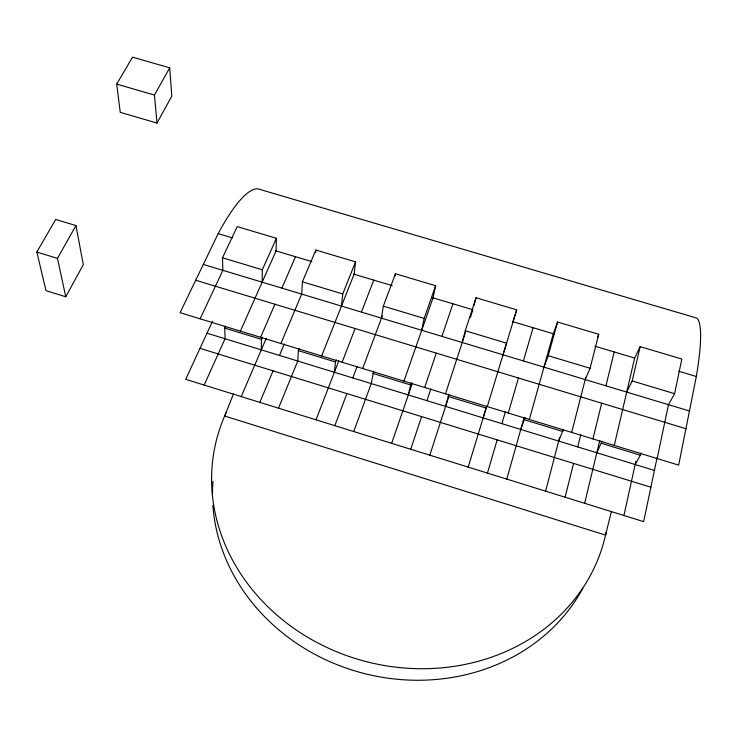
<?xml version="1.0" encoding="UTF-8"?>
<svg xmlns="http://www.w3.org/2000/svg" width="737" height="737" viewBox="0 0 737 737"><rect width="100%" height="100%" fill="white"/><g stroke="black" fill="none" stroke-linecap="round" stroke-linejoin="round"><path stroke-width="1.11" d="M261.294 349.863L261.432 339.324L262.335 337.242M262.169 282.179L262.326 269.77L276.421 238.3L237.222 226.618L222.482 257.793L222.878 270.332L200.114 318.817M276.421 238.3L276.071 250.93L240.382 331.125M299.222 348.527L298.365 350.619L297.748 361.047L278.512 408.169M321.654 355.98L354.092 274.238L355.547 261.865L315.86 250.046L302.419 281.82L301.691 294.091L280.898 343.516M315.703 252.321L315.86 250.046M334.395 372.286L335.501 361.978L336.321 359.868M341.461 306.085L342.751 293.943L355.547 261.865M373.631 371.273L371.255 383.59L353.723 431.541M381.462 318.144L383.341 306.141L395.465 273.749L435.622 285.716L433.052 297.831L403.95 381.14M395.096 275.979L395.465 273.749M696.327 376.496L678.676 465.139L180.077 312.691L218.161 233.62A167.483 35.984 -72.8 0 1 257.637 188.764L696.695 318.052A173.075 24.395 -73.1 0 1 696.327 376.496L678.703 371.227M408.326 394.958L411.154 382.743M421.721 330.277L424.171 318.412L435.622 285.716M657.137 458.552L668.477 404.677L674.604 393.678L681.826 359.039L640.158 346.63L634.649 358.071L614.271 445.443M657.072 457.834L643.641 521.63L185.687 379.325L212.514 321.295M635.165 464.531L640.342 455.226L640.822 453.034M623.917 515.504L635.884 461.27M626.717 392.093L632.208 380.937L640.158 346.63M596.813 452.767L601.982 441.159M584.634 503.297L599.771 440.505M592.935 438.92L601.678 403.203M605.934 385.82L614.216 351.964M611.48 511.202L605.556 535.108L224.656 416.027L233.546 393.77M565.086 497.226L573.579 463.407M577.725 446.917L580.793 434.701M571.672 432.426L585.768 377.399M585.206 379.573L590.079 368.279L598.748 334.294L557.596 322.041L553.275 333.75L529.35 419.482M445.599 406.391L448.888 394.277M462.219 342.493L465.268 330.766L476.038 297.748L516.692 309.853L487.286 406.621M545.592 491.164L559.558 437.76M558.692 441.076L563.372 429.358M474.029 305.376L476.038 297.748M543.961 367.137L548.217 355.695L557.596 322.041M520.773 429.45L525.002 417.547M506.77 479.105L524.173 417.391M508.281 413.042L518.47 378.007M523.427 360.946L533.091 327.725M487.443 473.099L497.162 439.869M501.906 423.664L505.407 411.661M468.179 467.111L486.835 405.875M512.961 321.71L516.692 309.853M483.076 417.888L486.171 408.068L448.179 396.451M502.966 354.773L506.614 343.193L465.268 330.766M429.809 455.19L448.382 397.777M445.489 393.844L465.416 332.663M470.399 317.38L472.887 309.733L431.9 297.49M410.702 449.248L421.61 416.598M426.935 400.67L430.878 388.869M424.687 387.478L436.286 353.115M441.933 336.376L452.942 303.773M391.651 443.333L412.37 383.212M362.678 368.518L382.263 316.007M334.838 425.673L346.915 393.586M352.802 377.934L357.169 366.335M342.134 362.245L355.114 328.527M361.434 312.101L373.742 280.106M316.007 419.823L338.863 360.743M259.839 402.365L273.049 370.84M279.498 355.446L284.27 344.05M597.412 337.454L598.748 334.294M241.22 396.589L266.177 338.513M260.603 337.316L274.929 304.234M281.903 288.13L295.491 256.725M204.149 385.064L225.052 338.753L224.711 328.094L225.651 326.03M65.759 296.771L83.318 264.684L75.948 225.559L55.671 219.442L36.85 252.082L46.016 290.7L65.759 296.771L57.468 258.365L75.948 225.559M157.009 123.07L171.813 96.123L169.703 67.841L132.531 57.173L116.704 84.119L120.251 112.346L157.009 123.07L154.457 95.055L169.703 67.841M116.704 84.119L154.457 95.055M218.161 233.62L232.487 237.904M275.454 250.737L311.806 261.607M353.677 274.118L392.241 285.634M512.335 321.516L554.196 334.027M594.916 346.197L634.649 358.071M222.482 257.793L262.326 269.77M302.419 281.82L342.751 293.943M383.341 306.141L424.171 318.412M548.217 355.695L590.079 368.279M632.208 380.937L674.604 393.678M203.32 264.436L689.454 411.006M195.71 280.244L685.926 428.722M36.85 252.082L57.468 258.365M224.711 328.094L261.432 339.324M298.365 350.619L335.501 361.978M372.848 373.401L410.408 384.898M524.385 419.758L562.81 431.513M601.466 443.333L640.342 455.226M207.005 333.216L654.419 470.436M200.013 348.343L650.882 487.221M606.275 531.773A200.289 177.728 14.5 0 1 355.197 658.473A200.289 177.728 14.5 0 1 226.047 412.923M582.81 588.301A195.885 175.037 14.7 0 1 370.306 674.972A195.885 175.037 14.7 0 1 212.864 505.315M212.468 493.818A195.885 175.037 14.7 0 1 212.975 481.344"/></g></svg>
